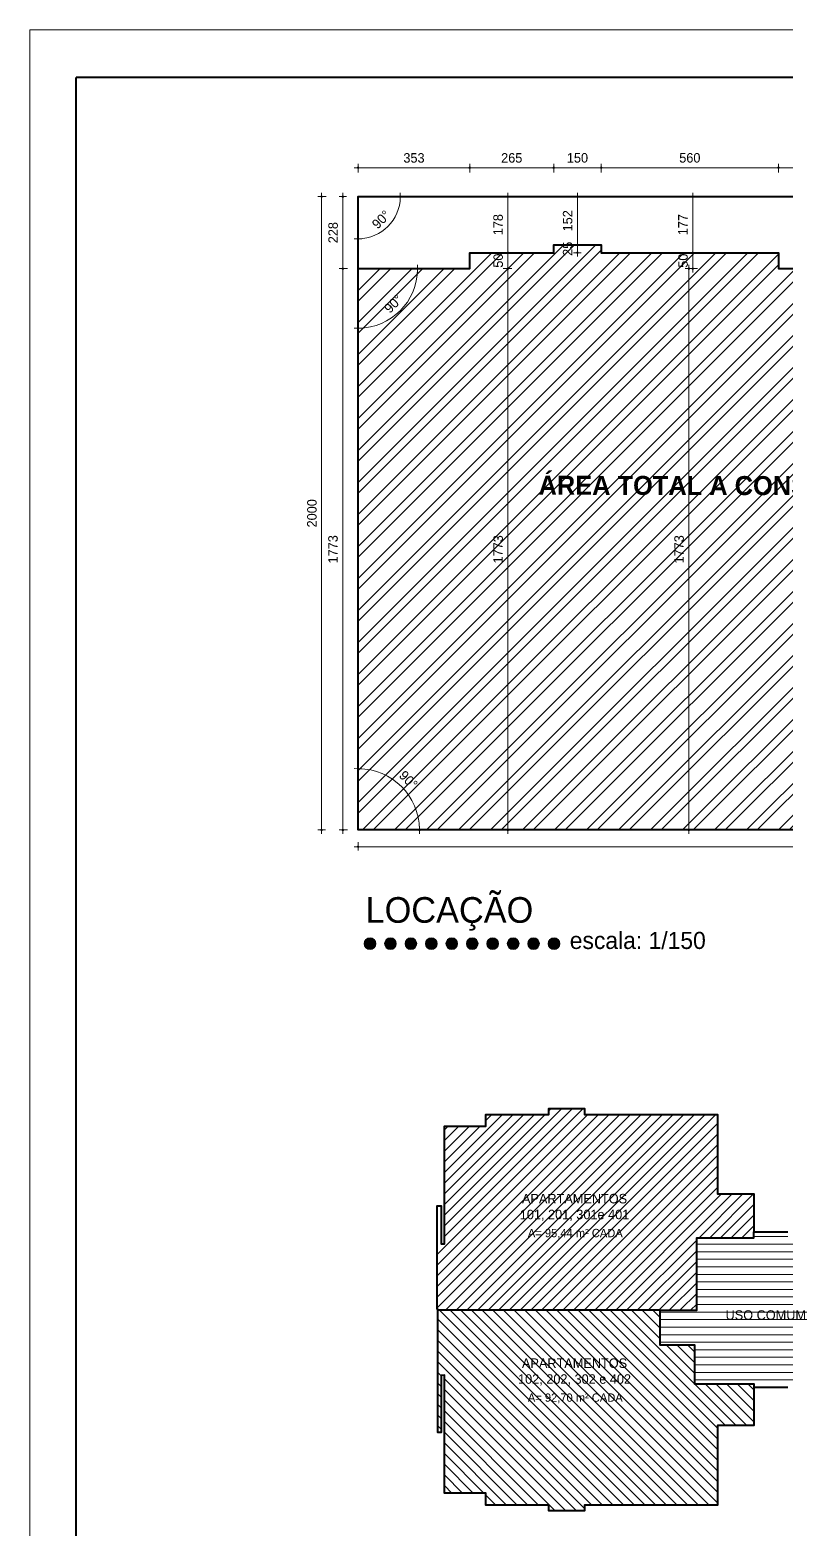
# Model space of a CAD drawing. Header units: millimetres. Extents: x 13204 to 24802, y 21209 to 40694.
# Drawn here: x 13299 to 14094, y 36725 to 38301 of the extents above; entities that cross this region are included whole.
import ezdxf

# ---------------------------------------------------------------- set-up
doc = ezdxf.new("R2010")
doc.units = ezdxf.units.MM
for name, color, linetype, lineweight in [('COTAS', 30, 'Continuous', 5), ('ESQUADRIA', 2, 'Continuous', 20), ('PAREDE', 1, 'Continuous', 40), ('Paredes', 1, 'Continuous', 40), ('PISO', 5, 'Continuous', 5), ('TEXTO', 4, 'Continuous', 5)]:
    doc.layers.add(name, color=color, linetype=linetype, lineweight=lineweight)
doc.layers.add('HACHURAS', color=8, linetype='Continuous')
doc.styles.add('LANA', font='stylu.ttf')
doc.dimstyles.new('COTA 50 fator 3', dxfattribs={"dimscale": 0, "dimtxt": 10, "dimasz": 0.5, "dimexe": 1.25, "dimexo": 5, "dimgap": 5, "dimtad": 1, "dimdec": 0, "dimlfac": 3, "dimtxsty": 'LANA', "dimblk": 'cota', "dimcen": 2.5, "dimse2": 1, "dimclrd": 256, "dimclre": 256, "dimclrt": 256, "dimaunit": 1, "dimadec": 0, "dimazin": 0, "dimtfac": 1, "dimtdec": 0, "dimtmove": 0, "dimatfit": 3, "dimldrblk": 'DOTSMALL', "dimfxl": 5, "dimfxlon": 1, "dimtzin": 9, "dimlwd": -1, "dimlwe": -1, "dimarcsym": 0})

# ---------------------------------------------------------------- blocks, each defined once
blk = doc.blocks.new('cota')
at = {"layer": 'COTAS'}
blk.add_hatch(color=256, dxfattribs=at).paths.add_polyline_path([(-1.6, 0, 1), (1.6, 0, 1)])
for points in [[(-1.6, 0), (-8, 0)], [(0, 1.6), (0, 8)], [(8, 0), (1.6, 0)], [(0, -8), (0, -1.6)]]:
    blk.add_lwpolyline(points, dxfattribs=at)
blk.add_circle((0, 0), 1.6, dxfattribs=at)
blk = doc.blocks.new('*D131')
at = {"layer": 'COTAS', "transparency": 16777216}
for p, q in [((13628.6, 37459.9), (13628.6, 38049.7)), ((13633.6, 37459.4), (13627.4, 37459.4))]:
    blk.add_line(p, q, dxfattribs=at)
at = {"layer": 'Defpoints', "color": 0, "transparency": 16777216}
for p in [(13628.6, 38050.2), (13644.7, 38050.2), (13644.7, 37459.4)]:
    blk.add_point(p, dxfattribs=at)
at = {"layer": 'COTAS', "transparency": 16777216, "xscale": 0.5, "yscale": 0.5, "zscale": 0.5}
for p, rotation in [((13628.6, 38050.2), 90), ((13628.6, 37459.4), 270)]:
    blk.add_blockref('cota', p, dxfattribs=dict(at, rotation=rotation))
at = {"layer": 'COTAS', "transparency": 16777216, "insert": (13618.3, 37754.8), "char_height": 10, "attachment_point": 5, "rotation": 90, "style": 'LANA'}
blk.add_mtext('1773', dxfattribs=at)
blk = doc.blocks.new('_DotSmall')
at = {"layer": 'PAREDE', "color": 0, "const_width": 0.5}
blk.add_lwpolyline([(-0.0625, 0, 1), (0.0625, 0, 1)], format="xyb", close=True, dxfattribs=at)
blk = doc.blocks.new('*D132')
at = {"layer": 'COTAS', "transparency": 16777216}
for p, q in [((13628.6, 38050.7), (13628.6, 38125.6)), ((13633.6, 38050.2), (13627.4, 38050.2))]:
    blk.add_line(p, q, dxfattribs=at)
at = {"layer": 'Defpoints', "color": 0, "transparency": 16777216}
for p in [(13628.6, 38126.1), (13644.7, 38126.1), (13644.7, 38050.2)]:
    blk.add_point(p, dxfattribs=at)
at = {"layer": 'COTAS', "transparency": 16777216, "xscale": 0.5, "yscale": 0.5, "zscale": 0.5}
for p, rotation in [((13628.6, 38126.1), 90), ((13628.6, 38050.2), 270)]:
    blk.add_blockref('cota', p, dxfattribs=dict(at, rotation=rotation))
at = {"layer": 'COTAS', "transparency": 16777216, "insert": (13618.4, 38088.1), "char_height": 10, "attachment_point": 5, "rotation": 90, "style": 'LANA'}
blk.add_mtext('228', dxfattribs=at)
blk = doc.blocks.new('*D133')
at = {"layer": 'COTAS', "transparency": 16777216}
for p, q in [((13802.4, 38067.4), (13802.4, 38125.6)), ((13797.4, 38066.9), (13803.7, 38066.9))]:
    blk.add_line(p, q, dxfattribs=at)
at = {"layer": 'Defpoints', "color": 0, "transparency": 16777216}
for p in [(13762.2, 38126.1), (13802.4, 38126.1), (13762.2, 38066.9)]:
    blk.add_point(p, dxfattribs=at)
at = {"layer": 'COTAS', "transparency": 16777216, "xscale": 0.5, "yscale": 0.5, "zscale": 0.5}
for p, rotation in [((13802.4, 38126.1), 90), ((13802.4, 38066.9), 270)]:
    blk.add_blockref('cota', p, dxfattribs=dict(at, rotation=rotation))
at = {"layer": 'COTAS', "transparency": 16777216, "insert": (13792.1, 38096.5), "char_height": 10, "attachment_point": 5, "rotation": 90, "style": 'LANA'}
blk.add_mtext('178', dxfattribs=at)
blk = doc.blocks.new('*D134')
at = {"layer": 'COTAS', "transparency": 16777216}
for p, q in [((13875.6, 38075.7), (13875.6, 38125.6)), ((13875.6, 38075.2), (13874.3, 38075.2))]:
    blk.add_line(p, q, dxfattribs=at)
at = {"layer": 'Defpoints', "color": 0, "transparency": 16777216}
for p in [(13875.6, 38126.1), (13875.6, 38126.1), (13875.6, 38075.2)]:
    blk.add_point(p, dxfattribs=at)
at = {"layer": 'COTAS', "transparency": 16777216, "xscale": 0.5, "yscale": 0.5, "zscale": 0.5}
for p, rotation in [((13875.6, 38126.1), 90), ((13875.6, 38075.2), 270)]:
    blk.add_blockref('cota', p, dxfattribs=dict(at, rotation=rotation))
at = {"layer": 'COTAS', "transparency": 16777216, "insert": (13865.3, 38100.6), "char_height": 10, "attachment_point": 5, "rotation": 90, "style": 'LANA'}
blk.add_mtext('152', dxfattribs=at)
blk = doc.blocks.new('*D135')
at = {"layer": 'COTAS', "transparency": 16777216}
for p, q in [((13997, 38067.4), (13997, 38125.6)), ((13997, 38066.9), (13998.3, 38066.9))]:
    blk.add_line(p, q, dxfattribs=at)
at = {"layer": 'Defpoints', "color": 0, "transparency": 16777216}
for p in [(13993.9, 38126.1), (13997, 38126.1), (13993.9, 38066.9)]:
    blk.add_point(p, dxfattribs=at)
at = {"layer": 'COTAS', "transparency": 16777216, "xscale": 0.5, "yscale": 0.5, "zscale": 0.5}
for p, rotation in [((13997, 38126.1), 90), ((13997, 38066.9), 270)]:
    blk.add_blockref('cota', p, dxfattribs=dict(at, rotation=rotation))
at = {"layer": 'COTAS', "transparency": 16777216, "insert": (13986.6, 38096.5), "char_height": 10, "attachment_point": 5, "rotation": 90, "style": 'LANA'}
blk.add_mtext('177', dxfattribs=at)
blk = doc.blocks.new('*D124')
at = {"layer": 'COTAS', "transparency": 16777216}
for p, q in [((13644.7, 37446.7), (13644.7, 37440.5)), ((13645.2, 37441.7), (14644.2, 37441.7))]:
    blk.add_line(p, q, dxfattribs=at)
at = {"layer": 'Defpoints', "color": 0, "transparency": 16777216}
for p in [(13644.7, 37459.4), (14644.7, 37459.4), (14644.7, 37441.7)]:
    blk.add_point(p, dxfattribs=at)
at = {"layer": 'COTAS', "transparency": 16777216, "xscale": 0.5, "yscale": 0.5, "zscale": 0.5, "rotation": 180}
blk.add_blockref('cota', (13644.7, 37441.7), dxfattribs=at)
at = {"layer": 'COTAS', "transparency": 16777216, "xscale": 0.5, "yscale": 0.5, "zscale": 0.5}
blk.add_blockref('cota', (14644.7, 37441.7), dxfattribs=at)
at = {"layer": 'COTAS', "transparency": 16777216, "insert": (14144.7, 37451.9), "char_height": 10, "attachment_point": 5, "style": 'LANA'}
blk.add_mtext('3000', dxfattribs=at)
blk = doc.blocks.new('*D125')
at = {"layer": 'COTAS', "transparency": 16777216}
for p, q in [((13611.2, 38126.1), (13605, 38126.1)), ((13606.2, 38125.6), (13606.2, 37459.9))]:
    blk.add_line(p, q, dxfattribs=at)
at = {"layer": 'Defpoints', "color": 0, "transparency": 16777216}
for p in [(13644.7, 38126.1), (13606.2, 37459.4), (13644.7, 37459.4)]:
    blk.add_point(p, dxfattribs=at)
at = {"layer": 'COTAS', "transparency": 16777216, "xscale": 0.5, "yscale": 0.5, "zscale": 0.5}
for p, rotation in [((13606.2, 38126.1), 90), ((13606.2, 37459.4), 270)]:
    blk.add_blockref('cota', p, dxfattribs=dict(at, rotation=rotation))
at = {"layer": 'COTAS', "transparency": 16777216, "insert": (13596.1, 37792.7), "char_height": 10, "attachment_point": 5, "rotation": 90, "style": 'LANA'}
blk.add_mtext('2000', dxfattribs=at)
blk = doc.blocks.new('*D152')
at = {"layer": 'COTAS', "transparency": 16777216}
for p, q in [((13997, 38050.7), (13997, 38066.4)), ((14002, 38050.2), (13995.8, 38050.2))]:
    blk.add_line(p, q, dxfattribs=at)
at = {"layer": 'Defpoints', "color": 0, "transparency": 16777216}
for p in [(13997, 38066.9), (14087.2, 38066.9), (14087.2, 38050.2)]:
    blk.add_point(p, dxfattribs=at)
at = {"layer": 'COTAS', "transparency": 16777216, "xscale": 0.5, "yscale": 0.5, "zscale": 0.5}
for p, rotation in [((13997, 38066.9), 90), ((13997, 38050.2), 270)]:
    blk.add_blockref('cota', p, dxfattribs=dict(at, rotation=rotation))
at = {"layer": 'COTAS', "transparency": 16777216, "insert": (13986.8, 38058.6), "char_height": 10, "attachment_point": 5, "rotation": 90, "style": 'LANA'}
blk.add_mtext('50', dxfattribs=at)
blk = doc.blocks.new('*D153')
at = {"layer": 'COTAS', "transparency": 16777216}
for p, q in [((13880.6, 38075.2), (13874.3, 38075.2)), ((13875.6, 38075.7), (13875.6, 38076.2)), ((13875.6, 38075.2), (13875.6, 38067)), ((13875.6, 38066.5), (13875.6, 38066))]:
    blk.add_line(p, q, dxfattribs=at)
at = {"layer": 'Defpoints', "color": 0, "transparency": 16777216}
for p in [(13875.6, 38067), (13900.6, 38075.2), (13900.6, 38067)]:
    blk.add_point(p, dxfattribs=at)
at = {"layer": 'COTAS', "transparency": 16777216, "xscale": 0.5, "yscale": 0.5, "zscale": 0.5}
for p, rotation in [((13875.6, 38075.2), 270), ((13875.6, 38067), 90)]:
    blk.add_blockref('cota', p, dxfattribs=dict(at, rotation=rotation))
at = {"layer": 'COTAS', "transparency": 16777216, "insert": (13865.3, 38071.1), "char_height": 10, "attachment_point": 5, "rotation": 90, "style": 'LANA'}
blk.add_mtext('25', dxfattribs=at)
blk = doc.blocks.new('*D154')
at = {"layer": 'COTAS', "transparency": 16777216}
for p, q in [((13802.4, 38050.7), (13802.4, 38066.4)), ((13797.4, 38050.2), (13803.7, 38050.2))]:
    blk.add_line(p, q, dxfattribs=at)
at = {"layer": 'Defpoints', "color": 0, "transparency": 16777216}
for p in [(13762.2, 38066.9), (13802.4, 38066.9), (13762.2, 38050.2)]:
    blk.add_point(p, dxfattribs=at)
at = {"layer": 'COTAS', "transparency": 16777216, "xscale": 0.5, "yscale": 0.5, "zscale": 0.5}
for p, rotation in [((13802.4, 38066.9), 90), ((13802.4, 38050.2), 270)]:
    blk.add_blockref('cota', p, dxfattribs=dict(at, rotation=rotation))
at = {"layer": 'COTAS', "transparency": 16777216, "insert": (13792.2, 38058.6), "char_height": 10, "attachment_point": 5, "rotation": 90, "style": 'LANA'}
blk.add_mtext('50', dxfattribs=at)
blk = doc.blocks.new('*D155')
at = {"layer": 'COTAS', "transparency": 16777216}
for p, q in [((13644.7, 38151.5), (13644.7, 38157.7)), ((13645.2, 38156.5), (13761.7, 38156.5))]:
    blk.add_line(p, q, dxfattribs=at)
at = {"layer": 'Defpoints', "color": 0, "transparency": 16777216}
for p in [(13762.2, 38156.5), (13644.7, 38050.2), (13762.2, 38050.2)]:
    blk.add_point(p, dxfattribs=at)
at = {"layer": 'COTAS', "transparency": 16777216, "xscale": 0.5, "yscale": 0.5, "zscale": 0.5, "rotation": 180}
blk.add_blockref('cota', (13644.7, 38156.5), dxfattribs=at)
at = {"layer": 'COTAS', "transparency": 16777216, "xscale": 0.5, "yscale": 0.5, "zscale": 0.5}
blk.add_blockref('cota', (13762.2, 38156.5), dxfattribs=at)
at = {"layer": 'COTAS', "transparency": 16777216, "insert": (13703.5, 38166.7), "char_height": 10, "attachment_point": 5, "style": 'LANA'}
blk.add_mtext('353', dxfattribs=at)
blk = doc.blocks.new('*D156')
at = {"layer": 'COTAS', "transparency": 16777216}
for p, q in [((13762.2, 38151.5), (13762.2, 38157.7)), ((13762.7, 38156.5), (13850.1, 38156.5))]:
    blk.add_line(p, q, dxfattribs=at)
at = {"layer": 'Defpoints', "color": 0, "transparency": 16777216}
for p in [(13850.6, 38156.5), (13850.6, 38075.2), (13762.2, 38050.2)]:
    blk.add_point(p, dxfattribs=at)
at = {"layer": 'COTAS', "transparency": 16777216, "xscale": 0.5, "yscale": 0.5, "zscale": 0.5, "rotation": 180}
blk.add_blockref('cota', (13762.2, 38156.5), dxfattribs=at)
at = {"layer": 'COTAS', "transparency": 16777216, "xscale": 0.5, "yscale": 0.5, "zscale": 0.5}
blk.add_blockref('cota', (13850.6, 38156.5), dxfattribs=at)
at = {"layer": 'COTAS', "transparency": 16777216, "insert": (13806.4, 38166.7), "char_height": 10, "attachment_point": 5, "style": 'LANA'}
blk.add_mtext('265', dxfattribs=at)
blk = doc.blocks.new('*D157')
at = {"layer": 'COTAS', "transparency": 16777216}
for p, q in [((13850.6, 38151.5), (13850.6, 38157.7)), ((13851.1, 38156.5), (13900.1, 38156.5))]:
    blk.add_line(p, q, dxfattribs=at)
at = {"layer": 'Defpoints', "color": 0, "transparency": 16777216}
for p in [(13900.6, 38156.5), (13850.6, 38075.2), (13900.6, 38075.2)]:
    blk.add_point(p, dxfattribs=at)
at = {"layer": 'COTAS', "transparency": 16777216, "xscale": 0.5, "yscale": 0.5, "zscale": 0.5, "rotation": 180}
blk.add_blockref('cota', (13850.6, 38156.5), dxfattribs=at)
at = {"layer": 'COTAS', "transparency": 16777216, "xscale": 0.5, "yscale": 0.5, "zscale": 0.5}
blk.add_blockref('cota', (13900.6, 38156.5), dxfattribs=at)
at = {"layer": 'COTAS', "transparency": 16777216, "insert": (13875.6, 38166.8), "char_height": 10, "attachment_point": 5, "style": 'LANA'}
blk.add_mtext('150', dxfattribs=at)
blk = doc.blocks.new('*D158')
at = {"layer": 'COTAS', "transparency": 16777216}
for p, q in [((13900.6, 38151.5), (13900.6, 38157.7)), ((13901.1, 38156.5), (14086.7, 38156.5))]:
    blk.add_line(p, q, dxfattribs=at)
at = {"layer": 'Defpoints', "color": 0, "transparency": 16777216}
for p in [(14087.2, 38156.5), (13900.6, 38075.2), (14087.2, 38066.9)]:
    blk.add_point(p, dxfattribs=at)
at = {"layer": 'COTAS', "transparency": 16777216, "xscale": 0.5, "yscale": 0.5, "zscale": 0.5, "rotation": 180}
blk.add_blockref('cota', (13900.6, 38156.5), dxfattribs=at)
at = {"layer": 'COTAS', "transparency": 16777216, "xscale": 0.5, "yscale": 0.5, "zscale": 0.5}
blk.add_blockref('cota', (14087.2, 38156.5), dxfattribs=at)
at = {"layer": 'COTAS', "transparency": 16777216, "insert": (13993.9, 38166.8), "char_height": 10, "attachment_point": 5, "style": 'LANA'}
blk.add_mtext('560', dxfattribs=at)
blk = doc.blocks.new('*D159')
at = {"layer": 'COTAS', "transparency": 16777216}
for p, q in [((14087.2, 38151.5), (14087.2, 38157.7)), ((14087.7, 38156.5), (14236.2, 38156.5))]:
    blk.add_line(p, q, dxfattribs=at)
at = {"layer": 'Defpoints', "color": 0, "transparency": 16777216}
for p in [(14236.7, 38156.5), (14087.2, 38066.9), (14236.7, 38066.9)]:
    blk.add_point(p, dxfattribs=at)
at = {"layer": 'COTAS', "transparency": 16777216, "xscale": 0.5, "yscale": 0.5, "zscale": 0.5, "rotation": 180}
blk.add_blockref('cota', (14087.2, 38156.5), dxfattribs=at)
at = {"layer": 'COTAS', "transparency": 16777216, "xscale": 0.5, "yscale": 0.5, "zscale": 0.5}
blk.add_blockref('cota', (14236.7, 38156.5), dxfattribs=at)
at = {"layer": 'COTAS', "transparency": 16777216, "insert": (14162, 38166.7), "char_height": 10, "attachment_point": 5, "style": 'LANA'}
blk.add_mtext('448', dxfattribs=at)
blk = doc.blocks.new('*D169')
at = {"layer": 'COTAS', "transparency": 16777216}
for p, q in [((13797.4, 38050.2), (13803.7, 38050.2)), ((13802.4, 38049.7), (13802.4, 37459.9))]:
    blk.add_line(p, q, dxfattribs=at)
at = {"layer": 'Defpoints', "color": 0, "transparency": 16777216}
for p in [(13762.2, 38050.2), (13762.2, 37459.4), (13802.4, 37459.4)]:
    blk.add_point(p, dxfattribs=at)
at = {"layer": 'COTAS', "transparency": 16777216, "xscale": 0.5, "yscale": 0.5, "zscale": 0.5}
for p, rotation in [((13802.4, 38050.2), 90), ((13802.4, 37459.4), 270)]:
    blk.add_blockref('cota', p, dxfattribs=dict(at, rotation=rotation))
at = {"layer": 'COTAS', "transparency": 16777216, "insert": (13792.1, 37754.8), "char_height": 10, "attachment_point": 5, "rotation": 90, "style": 'LANA'}
blk.add_mtext('1773', dxfattribs=at)
blk = doc.blocks.new('*D170')
at = {"layer": 'COTAS', "transparency": 16777216}
for p, q in [((13998, 38050.2), (13991.8, 38050.2)), ((13993, 38049.7), (13993, 37459.9))]:
    blk.add_line(p, q, dxfattribs=at)
at = {"layer": 'Defpoints', "color": 0, "transparency": 16777216}
for p in [(14087.2, 38050.2), (13993, 37459.4), (14087.2, 37459.4)]:
    blk.add_point(p, dxfattribs=at)
at = {"layer": 'COTAS', "transparency": 16777216, "xscale": 0.5, "yscale": 0.5, "zscale": 0.5}
for p, rotation in [((13993, 38050.2), 90), ((13993, 37459.4), 270)]:
    blk.add_blockref('cota', p, dxfattribs=dict(at, rotation=rotation))
at = {"layer": 'COTAS', "transparency": 16777216, "insert": (13982.6, 37754.8), "char_height": 10, "attachment_point": 5, "rotation": 90, "style": 'LANA'}
blk.add_mtext('1773', dxfattribs=at)
blk = doc.blocks.new('*D174')
at = {"layer": 'COTAS', "transparency": 16777216}
blk.add_arc((13644.7, 37459.4), 64.5, 0.4439, 89.5561, dxfattribs=at)
at = {"layer": 'Defpoints', "color": 0, "transparency": 16777216}
for p in [(13644.7, 38126.1), (13700.6, 37491.7), (13644.7, 37459.4), (13644.7, 37459.4), (14644.7, 37459.4)]:
    blk.add_point(p, dxfattribs=at)
at = {"layer": 'COTAS', "transparency": 16777216, "xscale": 0.5, "yscale": 0.5, "zscale": 0.5}
for p, rotation in [((13644.7, 37523.9), 179.7780408931742), ((13709.2, 37459.4), 270.2219591068255)]:
    blk.add_blockref('cota', p, dxfattribs=dict(at, rotation=rotation))
at = {"layer": 'COTAS', "transparency": 16777216, "insert": (13697.6, 37512.2), "char_height": 10, "attachment_point": 5, "rotation": 315, "style": 'LANA'}
blk.add_mtext('90°', dxfattribs=at)
blk = doc.blocks.new('*D175')
at = {"layer": 'COTAS', "transparency": 16777216}
blk.add_arc((13644.7, 38050.2), 62.6, 270.4576, 359.5424, dxfattribs=at)
at = {"layer": 'Defpoints', "color": 0, "transparency": 16777216}
for p in [(13644.7, 38126.1), (13644.7, 38050.2), (13762.2, 38050.2), (13676, 37996), (13644.7, 37459.4)]:
    blk.add_point(p, dxfattribs=at)
at = {"layer": 'COTAS', "transparency": 16777216, "xscale": 0.5, "yscale": 0.5, "zscale": 0.5}
for p, rotation in [((13707.3, 38050.2), 89.77121842756182), ((13644.7, 37987.6), 180.2287815724382)]:
    blk.add_blockref('cota', p, dxfattribs=dict(at, rotation=rotation))
at = {"layer": 'COTAS', "transparency": 16777216, "insert": (13681.8, 38013.2), "char_height": 10, "attachment_point": 5, "rotation": 45, "style": 'LANA'}
blk.add_mtext('90°', dxfattribs=at)
blk = doc.blocks.new('*D176')
at = {"layer": 'COTAS', "transparency": 16777216}
blk.add_arc((13644.7, 38126.1), 44.4, 270.6456, 359.3544, dxfattribs=at)
at = {"layer": 'Defpoints', "color": 0, "transparency": 16777216}
for p in [(13644.7, 38126.1), (13644.7, 38126.1), (14644.7, 38126.1), (13666.9, 38087.6), (13644.7, 37459.4)]:
    blk.add_point(p, dxfattribs=at)
at = {"layer": 'COTAS', "transparency": 16777216, "xscale": 0.5, "yscale": 0.5, "zscale": 0.5}
for p, rotation in [((13689.1, 38126.1), 89.67719740353068), ((13644.7, 38081.7), 180.322802596469)]:
    blk.add_blockref('cota', p, dxfattribs=dict(at, rotation=rotation))
at = {"layer": 'COTAS', "transparency": 16777216, "insert": (13668.9, 38101.9), "char_height": 10, "attachment_point": 5, "rotation": 45, "style": 'LANA'}
blk.add_mtext('90°', dxfattribs=at)
blk = doc.blocks.new('*D177')
at = {"layer": 'COTAS', "transparency": 16777216}
blk.add_arc((14644.7, 38126.1), 37.6, 180.7623, 269.2377, dxfattribs=at)
at = {"layer": 'Defpoints', "color": 0, "transparency": 16777216}
for p in [(13644.7, 38126.1), (14644.7, 38126.1), (14644.7, 38126.1), (14612.2, 38107.3), (14644.7, 37459.4)]:
    blk.add_point(p, dxfattribs=at)
at = {"layer": 'COTAS', "transparency": 16777216, "xscale": 0.5, "yscale": 0.5, "zscale": 0.5}
for p, rotation in [((14607.1, 38126.1), 90.38112805194356), ((14644.7, 38088.5), 359.6188719480566)]:
    blk.add_blockref('cota', p, dxfattribs=dict(at, rotation=rotation))
at = {"layer": 'COTAS', "transparency": 16777216, "insert": (14625.3, 38106.7), "char_height": 10, "attachment_point": 5, "rotation": 315, "style": 'LANA'}
blk.add_mtext('90°', dxfattribs=at)
blk = doc.blocks.new('*D178')
at = {"layer": 'COTAS', "transparency": 16777216}
blk.add_arc((14644.7, 37459.4), 25.9, 91.1081, 178.8919, dxfattribs=at)
at = {"layer": 'Defpoints', "color": 0, "transparency": 16777216}
for p in [(14644.7, 38126.1), (14631.8, 37481.8), (13644.7, 37459.4), (14644.7, 37459.4), (14644.7, 37459.4)]:
    blk.add_point(p, dxfattribs=at)
at = {"layer": 'COTAS', "transparency": 16777216, "xscale": 0.5, "yscale": 0.5, "zscale": 0.5}
for p, rotation in [((14644.7, 37485.2), 0.5540644448460972), ((14618.9, 37459.4), 269.4459355551543)]:
    blk.add_blockref('cota', p, dxfattribs=dict(at, rotation=rotation))
at = {"layer": 'COTAS', "transparency": 16777216, "insert": (14619.2, 37484.9), "char_height": 10, "attachment_point": 5, "rotation": 45, "style": 'LANA'}
blk.add_mtext('90°', dxfattribs=at)
blk = doc.blocks.new('*D179')
at = {"layer": 'COTAS', "transparency": 16777216}
blk.add_arc((14620, 37459.4), 55.5, 90.5166, 179.4834, dxfattribs=at)
at = {"layer": 'Defpoints', "color": 0, "transparency": 16777216}
for p in [(14620, 37646.9), (14592.3, 37507.4), (13644.7, 37459.4), (14620, 37459.4), (14644.7, 37459.4)]:
    blk.add_point(p, dxfattribs=at)
at = {"layer": 'COTAS', "transparency": 16777216, "xscale": 0.5, "yscale": 0.5, "zscale": 0.5}
for p, rotation in [((14620, 37514.8), 0.2583083902954176), ((14564.6, 37459.4), 269.7416916097055)]:
    blk.add_blockref('cota', p, dxfattribs=dict(at, rotation=rotation))
at = {"layer": 'COTAS', "transparency": 16777216, "insert": (14573.6, 37505.8), "char_height": 10, "attachment_point": 5, "rotation": 45, "style": 'LANA'}
blk.add_mtext('90°', dxfattribs=at)

msp = doc.modelspace()

# ---------------------------------------------------------------- hatches: boundary and pattern name
at = {"layer": 'ESQUADRIA'}
h = msp.add_hatch(color=256, dxfattribs=at)
edge = h.paths.add_edge_path()
edge.add_arc((13657.21, 37339.73), 6.17, 0, 360)
h = msp.add_hatch(color=256, dxfattribs=at)
edge = h.paths.add_edge_path()
edge.add_arc((13678.73, 37339.73), 6.17, 0, 360)
h = msp.add_hatch(color=256, dxfattribs=at)
edge = h.paths.add_edge_path()
edge.add_arc((13700.26, 37339.73), 6.17, 0, 360)
h = msp.add_hatch(color=256, dxfattribs=at)
edge = h.paths.add_edge_path()
edge.add_arc((13721.79, 37339.73), 6.17, 0, 360)
h = msp.add_hatch(color=256, dxfattribs=at)
edge = h.paths.add_edge_path()
edge.add_arc((13743.31, 37339.73), 6.17, 0, 360)
h = msp.add_hatch(color=256, dxfattribs=at)
edge = h.paths.add_edge_path()
edge.add_arc((13764.84, 37339.73), 6.17, 0, 360)
h = msp.add_hatch(color=256, dxfattribs=at)
edge = h.paths.add_edge_path()
edge.add_arc((13786.37, 37339.73), 6.17, 0, 360)
h = msp.add_hatch(color=256, dxfattribs=at)
edge = h.paths.add_edge_path()
edge.add_arc((13807.89, 37339.73), 6.17, 0, 360)
h = msp.add_hatch(color=256, dxfattribs=at)
edge = h.paths.add_edge_path()
edge.add_arc((13829.42, 37339.73), 6.17, 0, 360)
h = msp.add_hatch(color=256, dxfattribs=at)
edge = h.paths.add_edge_path()
edge.add_arc((13850.95, 37339.73), 6.17, 0, 360)
at = {"layer": 'HACHURAS'}
h = msp.add_hatch(dxfattribs=at)
h.set_pattern_fill('ANSI32', color=256, scale=2.5, angle=180, style=0)
h.set_pattern_definition([(225, (20911.48, -27827.837), (16.83798, -16.83798), []), (225, (20900.255, -27827.837), (16.83798, -16.83798), [])])
h.paths.add_polyline_path([(13644.71, 38050.23), (13762.22, 38050.23), (13762.22, 38066.89), (13850.56, 38066.89), (13850.56, 38075.23), (13900.56, 38075.23), (13900.56, 38066.99), (14087.22, 38066.89), (14087.22, 38050.23), (14236.71, 38050.23), (14236.71, 38066.39), (14236.71, 38066.89), (14423.37, 38066.89), (14423.37, 38075.23), (14473.37, 38075.23), (14473.37, 38066.89), (14561.71, 38066.89), (14561.71, 38050.23), (14620.04, 38050.23), (14620.04, 37938.56), (14628.37, 37938.49), (14628.37, 37885.23), (14636.71, 37885.23), (14636.71, 37820.23), (14629.37, 37820.23), (14629.37, 37791.89), (14636.71, 37791.89), (14636.71, 37700.23), (14628.37, 37700.23), (14628.37, 37646.89), (14620.04, 37646.89), (14620.04, 37459.39), (13644.71, 37459.39)])
at = {"layer": 'PISO'}
h = msp.add_hatch(dxfattribs=at)
h.set_pattern_fill('ANSI31', color=256, scale=2.5, style=0)
h.set_pattern_definition([(45, (33864.578, 12910.251), (-5.61266, 5.61266), [])])
h.paths.add_polyline_path([(13883.02, 37160.05), (13883.02, 37166.3), (13845.52, 37166.3), (13845.52, 37160.05), (13779.27, 37160.05), (13779.27, 37147.55), (13735.52, 37147.55), (13735.52, 37023.8), (13727.77, 37023.8), (13727.77, 36955.05), (13728.52, 36955.05), (13962.39, 36954.42), (13962.39, 36953.8), (14001.14, 36953.8), (14001.14, 37030.05), (14061.14, 37030.05), (14061.14, 37036.3), (14061.14, 37076.3), (14023.02, 37076.3), (14023.02, 37160.05)])
h = msp.add_hatch(dxfattribs=at)
h.set_pattern_fill('ANSI31', color=256, scale=2.5, angle=135, style=0)
h.set_pattern_definition([(180, (13962.385, 36872.549), (-1e-15, -7.9375), [])])
h.paths.add_polyline_path([(14061.14, 36876.3), (14061.14, 36872.55), (14097.02, 36872.55), (14097.02, 36876.3), (14159.52, 36876.3), (14159.52, 36917.55), (14195.77, 36917.55), (14195.77, 36953.8), (14159.52, 36953.8), (14159.52, 37030.05), (14097.02, 37030.05), (14097.02, 37036.3), (14061.14, 37036.3), (14061.14, 37030.05), (14001.14, 37030.05), (14001.14, 36953.8), (13962.39, 36953.8), (13962.39, 36917.55), (13998.64, 36917.55), (13998.64, 36876.3)])
h = msp.add_hatch(dxfattribs=at)
h.set_pattern_fill('ANSI31', color=256, scale=2.5, angle=90, style=0)
h.set_pattern_definition([(135, (13728.5225, 36742.549), (-5.61266, -5.61266), [])])
h.paths.add_polyline_path([(13728.52, 36954.42), (13728.52, 36825.1), (13732.27, 36825.1), (13732.27, 36885.05), (13735.52, 36885.67), (13735.52, 36761.3), (13779.27, 36761.3), (13779.27, 36748.8), (13845.52, 36748.8), (13845.52, 36742.55), (13883.02, 36742.55), (13883.02, 36748.8), (14023.02, 36748.8), (14023.02, 36832.55), (14061.14, 36832.55), (14061.14, 36872.55), (14061.14, 36876.3), (13998.64, 36876.3), (13998.64, 36917.55), (13962.39, 36917.55), (13962.39, 36954.42)])

# ---------------------------------------------------------------- linework, layer by layer
at = {"layer": 'ESQUADRIA'}
for centre in [(13657.21, 37339.73), (13678.73, 37339.73), (13700.26, 37339.73), (13721.79, 37339.73), (13743.31, 37339.73), (13764.84, 37339.73), (13786.37, 37339.73), (13807.89, 37339.73), (13829.42, 37339.73), (13850.95, 37339.73)]:
    msp.add_circle(centre, 6.17, dxfattribs=at)
at = {"layer": 'PAREDE'}
msp.add_lwpolyline([(13644.71, 37459.39), (13644.71, 38126.06), (14644.71, 38126.06), (14644.71, 37459.39)], close=True, dxfattribs=at)
for points in [[(13644.71, 38050.23), (13762.22, 38050.23), (13762.22, 38066.89), (13850.56, 38066.89), (13850.56, 38075.23), (13900.56, 38075.23), (13900.56, 38066.99), (14087.22, 38066.89), (14087.22, 38050.23), (14236.71, 38050.23)], [(13703.89, 38050.23), (13703.89, 38050.23), (13762.22, 38050.23), (13762.22, 38066.89), (13850.56, 38066.89), (13850.56, 38075.23), (13900.56, 38075.23), (13900.56, 38066.89), (14087.22, 38066.89), (14087.22, 38050.23)], [(14620.04, 37459.39), (13644.71, 37459.39), (13644.71, 38050.23)]]:
    msp.add_lwpolyline(points, dxfattribs=at)
at = {"layer": 'Paredes'}
for p in [(21256.85, 38251.34), (13347.91, 35371.43)]:
    msp.add_line(p, (13347.91, 38251.34), dxfattribs=at)
for points in [[(14097.02, 36872.55), (14061.14, 36872.55), (14061.14, 36832.55), (14023.02, 36832.55), (14023.02, 36748.8), (13883.02, 36748.8), (13883.02, 36742.55), (13845.52, 36742.55), (13845.52, 36748.8), (13779.27, 36748.8), (13779.27, 36761.3), (13735.52, 36761.3), (13735.52, 36885.67), (13732.27, 36885.05), (13732.27, 36825.1), (13728.52, 36825.1), (13728.52, 36955.05), (13727.77, 36955.05), (13727.77, 37063.74), (13732.27, 37063.74), (13732.27, 37023.8), (13735.52, 37023.8), (13735.52, 37147.55), (13779.27, 37147.55), (13779.27, 37160.05), (13845.52, 37160.05), (13845.52, 37166.3), (13883.02, 37166.3), (13883.02, 37160.05), (14023.02, 37160.05), (14023.02, 37076.3), (14061.14, 37076.3), (14061.14, 37036.3), (14097.02, 37036.3)], [(13728.52, 36954.42), (13962.39, 36954.42), (13962.39, 36953.8), (14001.14, 36953.8), (14001.14, 37030.05), (14061.14, 37030.05), (14061.14, 37036.3)], [(13962.39, 36953.8), (13962.39, 36917.55), (13998.64, 36917.55), (13998.64, 36876.3), (14061.14, 36876.3), (14061.14, 36872.55)]]:
    msp.add_lwpolyline(points, dxfattribs=at)
at = {"layer": 'TEXTO'}
for p in [(13299.23, 35321.45), (21305.52, 38301.45)]:
    msp.add_line(p, (13299.23, 38301.45), dxfattribs=at)

# ---------------------------------------------------------------- texts
at = {"layer": 'ESQUADRIA', "attachment_point": 1, "style": 'LANA'}
for s, insert, char_height, width in [('LOCAÇÃO', (13652.53, 37388.7), 27, 813.3521), ('escala: 1/150', (13867.5, 37352.11), 18, 215.4319)]:
    msp.add_mtext(s, dxfattribs=dict(at, insert=insert, char_height=char_height, width=width))
at = {"layer": 'TEXTO', "insert": (13778.13, 37865.65), "char_height": 20, "width": 1123.9433, "attachment_point": 1, "rotation": 359.9124, "style": 'LANA'}
msp.add_mtext('{\\fStylus BT|b1|i0|c0|p34;\\W7.9807;  \\W8.642;\\P\\W7.6087; \\W1;ÁREA TOTAL A CONSTRUIR: 2704,93 M²}', dxfattribs=at)
at = {"layer": 'TEXTO', "attachment_point": 5, "style": 'LANA'}
for s, insert, char_height, width in [('APARTAMENTOS \\P101, 201, 301e 401 ', (13872.53, 37062.06), 10, 295.8241), ('A= 95,44 m² CADA', (13873.31, 37034.29), 8.75, 175.9752), ('USO COMUM', (14073.87, 36948.75), 10, 295.8241), ('APARTAMENTOS \\P102, 202, 302 e 402', (13872.53, 36888.87), 10, 295.8241), ('A= 92,70 m² CADA', (13873.31, 36861.11), 8.75, 175.9752)]:
    msp.add_mtext(s, dxfattribs=dict(at, insert=insert, char_height=char_height, width=width))

# ---------------------------------------------------------------- dimensions: what is measured, and where the dimension line sits
at = {"layer": 'COTAS'}
for base, p1, p2, override, picture, middle in [((13762.22, 38156.5), (13644.71, 38050.23), (13762.22, 38050.23), {"dimscale": 1}, '*D155', (13703.46, 38166.72)), ((13850.56, 38156.5), (13762.22, 38050.23), (13850.56, 38075.23), {"dimscale": 1, "dimtmove": 1}, '*D156', (13806.39, 38166.72)), ((13900.56, 38156.5), (13850.56, 38075.23), (13900.56, 38075.23), {"dimscale": 1, "dimtmove": 1}, '*D157', (13875.56, 38166.75)), ((14087.22, 38156.5), (13900.56, 38075.23), (14087.22, 38066.89), {"dimscale": 1, "dimtmove": 1}, '*D158', (13993.89, 38166.75)), ((14236.71, 38156.5), (14087.22, 38066.89), (14236.71, 38066.89), {"dimscale": 1, "dimtmove": 1}, '*D159', (14161.96, 38166.72)), ((14644.71, 37441.73), (13644.71, 37459.39), (14644.71, 37459.39), {"dimscale": 1}, '*D124', (14144.71, 37451.94))]:
    dim = msp.add_linear_dim(base=base, p1=p1, p2=p2, dimstyle='COTA 50 fator 3', override=override, dxfattribs=at)
    dim.commit()
    dim.dimension.update_dxf_attribs({"geometry": picture, "text_midpoint": middle})
for base, p1, p2, override, picture, middle in [((13606.25, 37459.39), (13644.71, 38126.06), (13644.71, 37459.39), {"dimscale": 1}, '*D125', (13596.07, 37792.73)), ((13628.61821511, 38126.06122332), (13644.70651356, 38050.22788998), (13644.70651356, 38126.06122332), {"dimscale": 1, "dimtmove": 1}, '*D132', (13618.44617997, 38088.14455665)), ((13802.42, 38126.06), (13762.22, 38066.89), (13762.22, 38126.06), {"dimscale": 1}, '*D133', (13792.07, 38096.48)), ((13875.56, 38126.06), (13875.56, 38075.23), (13875.56, 38126.06), {"dimscale": 1}, '*D134', (13865.34, 38100.64)), ((13997.01, 38126.06), (13993.89, 38066.94), (13993.89, 38126.06), {"dimscale": 1}, '*D135', (13986.65, 38096.5)), ((13628.62, 38050.23), (13644.71, 37459.39), (13644.71, 38050.23), {"dimscale": 1}, '*D131', (13618.26, 37754.81)), ((13802.42, 37459.39), (13762.22, 38050.23), (13762.22, 37459.39), {"dimscale": 1}, '*D169', (13792.07, 37754.81)), ((13993.01, 37459.39), (14087.22, 38050.23), (14087.22, 37459.39), {"dimscale": 1}, '*D170', (13982.65, 37754.81))]:
    dim = msp.add_linear_dim(base=base, p1=p1, p2=p2, angle=90, dimstyle='COTA 50 fator 3', override=override, dxfattribs=at)
    dim.commit()
    dim.dimension.update_dxf_attribs({"geometry": picture, "text_midpoint": middle})
for base, line1, line2, picture, middle in [((13666.89, 38087.63), ((13644.71, 38126.06), (14644.71, 38126.06)), ((13644.71, 37459.39), (13644.71, 38126.06)), '*D176', (13668.87, 38101.9)), ((14612.16, 38107.27), ((14644.71, 38126.06), (14644.71, 37459.39)), ((13644.71, 38126.06), (14644.71, 38126.06)), '*D177', (14625.34, 38106.7)), ((13700.59, 37491.66), ((14644.71, 37459.39), (13644.71, 37459.39)), ((13644.71, 37459.39), (13644.71, 38126.06)), '*D174', (13697.55, 37512.24)), ((13676.01, 37996.01), ((13644.71, 38050.23), (13762.22, 38050.23)), ((13644.71, 37459.39), (13644.71, 38126.06)), '*D175', (13681.76, 38013.17)), ((14631.78, 37481.78), ((14644.71, 38126.06), (14644.71, 37459.39)), ((14644.71, 37459.39), (13644.71, 37459.39)), '*D178', (14619.21, 37484.89)), ((14592.31, 37507.42), ((14620.04, 37646.89), (14620.04, 37459.39)), ((14644.71, 37459.39), (13644.71, 37459.39)), '*D179', (14573.62, 37505.82))]:
    dim = msp.add_angular_dim_2l(base=base, line1=line1, line2=line2, dimstyle='COTA 50 fator 3', override={"dimscale": 1}, dxfattribs=at)
    dim.commit()
    dim.dimension.update_dxf_attribs({"geometry": picture, "text_midpoint": middle})
for base, p1, p2, picture, middle in [((13802.42, 38066.89), (13762.22, 38050.23), (13762.22, 38066.89), '*D154', (13802.42, 38058.56)), ((13875.56, 38066.99), (13900.56, 38075.23), (13900.56, 38066.99), '*D153', (13875.56, 38071.11)), ((13997.01, 38066.89), (14087.22, 38050.23), (14087.23, 38066.89), '*D152', (13997.01, 38058.56))]:
    dim = msp.add_linear_dim(base=base, p1=p1, p2=p2, angle=90, dimstyle='COTA 50 fator 3', override={"dimscale": 1}, dxfattribs=at)
    dim.commit()
    dim.dimension.update_dxf_attribs({"geometry": picture, "text_midpoint": middle, "dimtype": 160})

doc.saveas('drawing.dxf')
